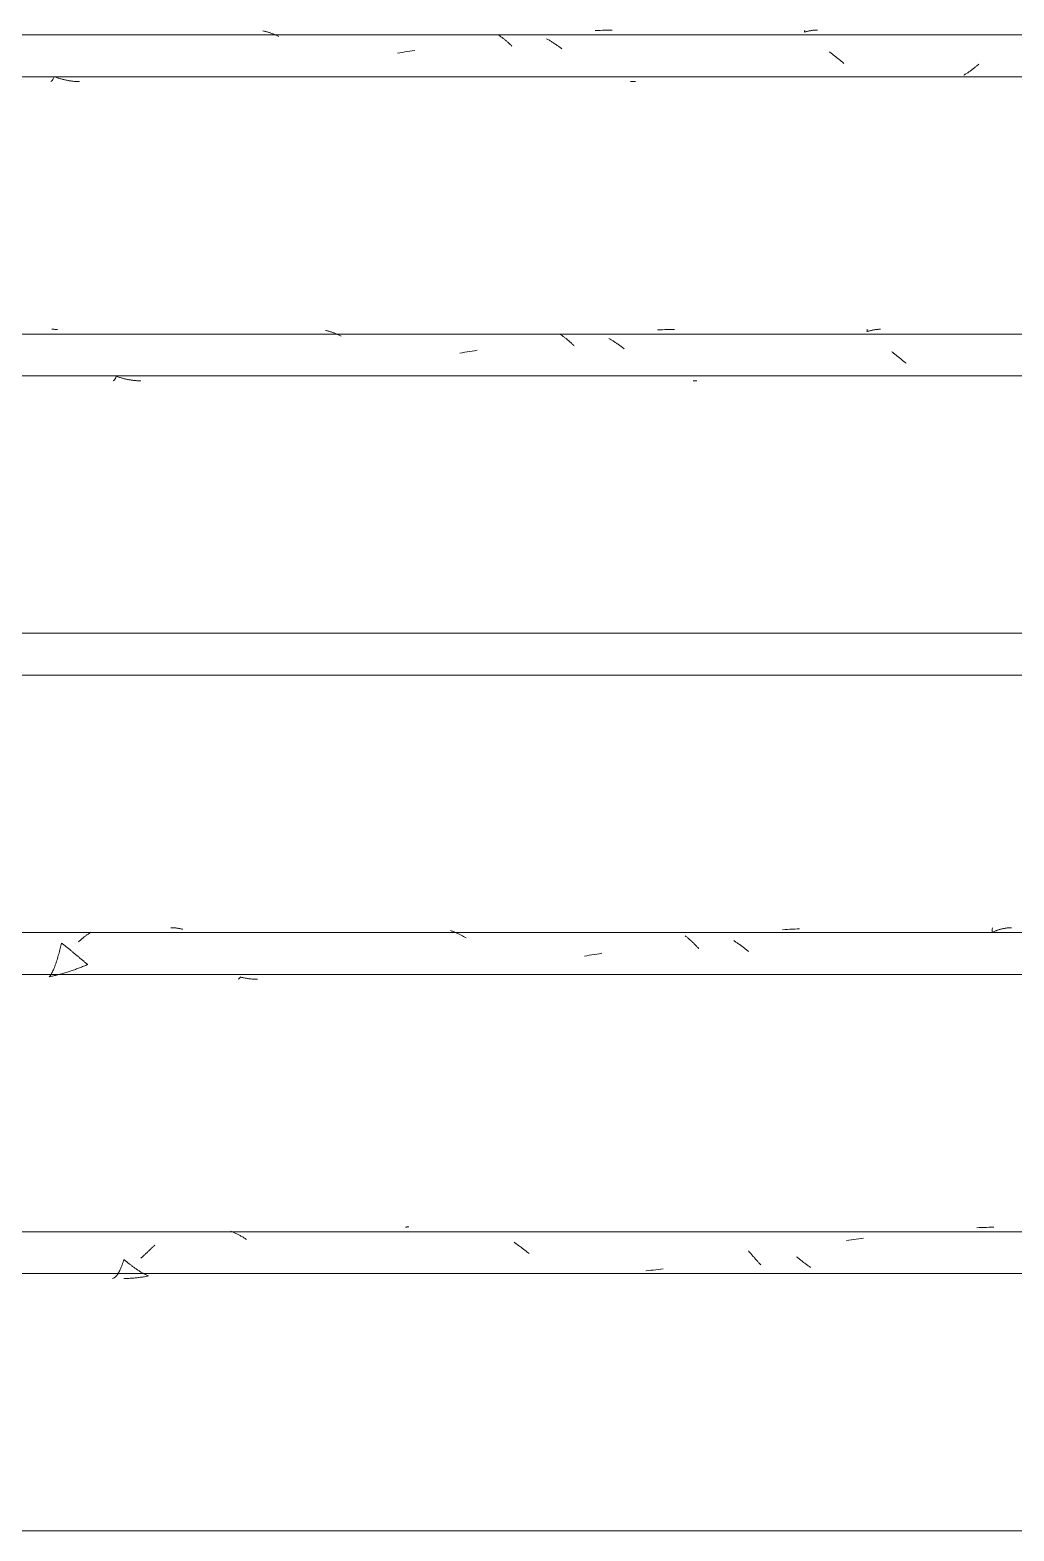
# Model space of a CAD drawing. Header units: millimetres. Extents: x -2100 to 124761, y -10432 to 93550.
# Drawn here: x 25363 to 25833, y -1000 to -283 of the extents above; entities that cross this region are included whole.
import ezdxf

# ---------------------------------------------------------------- set-up
doc = ezdxf.new("R2010")
doc.units = ezdxf.units.MM
doc.layers.add('NET CAT', color=3, linetype='Continuous', lineweight=5)
doc.layers.add('NET THAY 1', color=41, linetype='Continuous', lineweight=5)

# ---------------------------------------------------------------- blocks, each defined once
blk = doc.blocks.new('FP_4-MẶT ĐỨNG TRỤC A-Q')
at = {"layer": 'NET THAY 1'}
for p, q in [((31483.97, -857.14), (22887.32, -857.14)), ((25459.34, -856.99), (25459, -856.85)), ((25459.69, -857.14), (25459.34, -856.99)), ((25460.03, -857.29), (25459.69, -857.14)), ((25460.37, -857.44), (25460.03, -857.29)), ((25460.71, -857.6), (25460.37, -857.44)), ((25461.06, -857.76), (25460.71, -857.6)), ((25461.4, -857.92), (25461.06, -857.76)), ((25461.74, -858.09), (25461.4, -857.92)), ((25462.08, -858.27), (25461.74, -858.09)), ((25462.42, -858.44), (25462.08, -858.27)), ((25462.76, -858.62), (25462.42, -858.44)), ((25463.1, -858.81), (25462.76, -858.62)), ((25463.44, -859), (25463.1, -858.81)), ((25463.78, -859.19), (25463.44, -859)), ((25464.12, -859.38), (25463.78, -859.19)), ((25464.45, -859.58), (25464.12, -859.38)), ((25464.79, -859.78), (25464.45, -859.58)), ((25465.13, -859.98), (25464.79, -859.78)), ((25542.47, -854.93), (25542.24, -854.97)), ((25542.7, -854.9), (25542.47, -854.93)), ((25542.92, -854.88), (25542.7, -854.9)), ((25543.15, -854.85), (25542.92, -854.88)), ((25543.38, -854.84), (25543.15, -854.85)), ((25543.61, -854.82), (25543.38, -854.84)), ((25543.84, -854.82), (25543.61, -854.82)), ((25816.12, -855.15), (25814.96, -855.19)), ((25817.27, -855.1), (25816.12, -855.15)), ((25818.43, -855.06), (25817.27, -855.1)), ((25819.59, -855.03), (25818.43, -855.06)), ((25820.74, -854.99), (25819.59, -855.03)), ((25821.9, -854.96), (25820.74, -854.99)), ((25823.05, -854.93), (25821.9, -854.96)), ((25419.11, -866.91), (25418.84, -867.17)), ((25419.39, -866.64), (25419.11, -866.91)), ((25419.66, -866.38), (25419.39, -866.64)), ((25419.93, -866.12), (25419.66, -866.38)), ((25420.21, -865.86), (25419.93, -866.12)), ((25420.48, -865.6), (25420.21, -865.86)), ((25420.75, -865.34), (25420.48, -865.6)), ((25421.02, -865.08), (25420.75, -865.34)), ((25421.29, -864.82), (25421.02, -865.08)), ((25421.56, -864.57), (25421.29, -864.82)), ((25421.83, -864.31), (25421.56, -864.57)), ((25422.09, -864.06), (25421.83, -864.31)), ((25422.36, -863.8), (25422.09, -864.06)), ((25422.63, -863.55), (25422.36, -863.8)), ((25465.46, -860.19), (25465.13, -859.98)), ((25465.8, -860.4), (25465.46, -860.19)), ((25466.13, -860.61), (25465.8, -860.4)), ((25466.47, -860.83), (25466.13, -860.61)), ((25594.49, -862.4), (25594.16, -862.17)), ((25594.82, -862.63), (25594.49, -862.4)), ((25595.15, -862.87), (25594.82, -862.63)), ((25595.48, -863.11), (25595.15, -862.87)), ((25595.81, -863.35), (25595.48, -863.11)), ((25596.14, -863.59), (25595.81, -863.35)), ((25596.47, -863.83), (25596.14, -863.59)), ((25596.79, -864.07), (25596.47, -863.83)), ((25597.12, -864.32), (25596.79, -864.07)), ((25597.44, -864.56), (25597.12, -864.32)), ((25597.77, -864.81), (25597.44, -864.56)), ((25598.09, -865.06), (25597.77, -864.81)), ((25598.42, -865.31), (25598.09, -865.06)), ((25598.74, -865.56), (25598.42, -865.31)), ((25599.06, -865.81), (25598.74, -865.56)), ((25599.39, -866.06), (25599.06, -865.81)), ((25599.71, -866.31), (25599.39, -866.06)), ((25600.03, -866.56), (25599.71, -866.31)), ((25600.35, -866.82), (25600.03, -866.56)), ((25600.67, -867.07), (25600.35, -866.82)), ((25600.99, -867.32), (25600.67, -867.07)), ((25706.21, -866.57), (25705.96, -866.28)), ((25706.47, -866.86), (25706.21, -866.57)), ((25706.73, -867.15), (25706.47, -866.86)), ((25753.93, -861.22), (25752.76, -861.39)), ((25755.1, -861.05), (25753.93, -861.22)), ((25756.27, -860.88), (25755.1, -861.05)), ((25757.43, -860.72), (25756.27, -860.88)), ((25758.6, -860.56), (25757.43, -860.72)), ((25759.77, -860.39), (25758.6, -860.56)), ((25760.93, -860.23), (25759.77, -860.39)), ((25406.65, -874.04), (25406.43, -874.58)), ((25406.88, -873.47), (25406.65, -874.04)), ((25407.1, -872.89), (25406.88, -873.47)), ((25407.31, -872.29), (25407.1, -872.89)), ((25407.53, -871.67), (25407.31, -872.29)), ((25407.73, -871.04), (25407.53, -871.67)), ((25407.94, -870.4), (25407.73, -871.04)), ((25408.24, -870.64), (25407.94, -870.4)), ((25408.53, -870.89), (25408.24, -870.64)), ((25408.83, -871.13), (25408.53, -870.89)), ((25409.13, -871.37), (25408.83, -871.13)), ((25409.42, -871.61), (25409.13, -871.37)), ((25409.72, -871.85), (25409.42, -871.61)), ((25410.01, -872.09), (25409.72, -871.85)), ((25410.3, -872.32), (25410.01, -872.09)), ((25410.6, -872.55), (25410.3, -872.32)), ((25410.89, -872.78), (25410.6, -872.55)), ((25411.18, -873.01), (25410.89, -872.78)), ((25411.47, -873.23), (25411.18, -873.01)), ((25411.76, -873.45), (25411.47, -873.23)), ((25412.05, -873.67), (25411.76, -873.45)), ((25412.34, -873.89), (25412.05, -873.67)), ((25412.63, -874.1), (25412.34, -873.89)), ((25412.92, -874.31), (25412.63, -874.1)), ((25416.34, -869.51), (25416.05, -869.77)), ((25416.62, -869.25), (25416.34, -869.51)), ((25416.9, -869), (25416.62, -869.25)), ((25417.18, -868.74), (25416.9, -869)), ((25417.45, -868.48), (25417.18, -868.74)), ((25417.73, -868.22), (25417.45, -868.48)), ((25418.01, -867.95), (25417.73, -868.22)), ((25418.29, -867.69), (25418.01, -867.95)), ((25418.56, -867.43), (25418.29, -867.69)), ((25418.84, -867.17), (25418.56, -867.43)), ((25601.3, -867.57), (25600.99, -867.32)), ((25706.98, -867.44), (25706.73, -867.15)), ((25707.24, -867.73), (25706.98, -867.44)), ((25707.49, -868.02), (25707.24, -867.73)), ((25707.74, -868.31), (25707.49, -868.02)), ((25707.99, -868.6), (25707.74, -868.31)), ((25708.25, -868.89), (25707.99, -868.6)), ((25708.5, -869.18), (25708.25, -868.89)), ((25708.75, -869.46), (25708.5, -869.18)), ((25708.99, -869.75), (25708.75, -869.46)), ((25709.24, -870.03), (25708.99, -869.75)), ((25709.49, -870.32), (25709.24, -870.03)), ((25709.74, -870.6), (25709.49, -870.32)), ((25709.98, -870.87), (25709.74, -870.6)), ((25710.23, -871.15), (25709.98, -870.87)), ((25710.47, -871.42), (25710.23, -871.15)), ((25710.71, -871.7), (25710.47, -871.42)), ((25710.96, -871.96), (25710.71, -871.7)), ((25711.2, -872.23), (25710.96, -871.96)), ((25711.44, -872.49), (25711.2, -872.23)), ((25711.68, -872.75), (25711.44, -872.49)), ((25711.92, -873.01), (25711.68, -872.75)), ((25729.21, -869.32), (25728.9, -869.07)), ((25729.52, -869.57), (25729.21, -869.32)), ((25729.84, -869.82), (25729.52, -869.57)), ((25730.15, -870.06), (25729.84, -869.82)), ((25730.46, -870.31), (25730.15, -870.06)), ((25730.77, -870.55), (25730.46, -870.31)), ((25731.08, -870.79), (25730.77, -870.55)), ((25731.39, -871.03), (25731.08, -870.79)), ((25731.7, -871.27), (25731.39, -871.03)), ((25732.01, -871.51), (25731.7, -871.27)), ((25732.32, -871.74), (25732.01, -871.51)), ((25732.63, -871.98), (25732.32, -871.74)), ((25732.93, -872.21), (25732.63, -871.98)), ((25733.24, -872.44), (25732.93, -872.21)), ((25733.55, -872.66), (25733.24, -872.44)), ((25733.85, -872.89), (25733.55, -872.66)), ((25734.16, -873.11), (25733.85, -872.89)), ((25734.46, -873.33), (25734.16, -873.11)), ((25734.76, -873.55), (25734.46, -873.33)), ((25735.07, -873.76), (25734.76, -873.55)), ((25735.37, -873.97), (25735.07, -873.76)), ((25735.67, -874.18), (25735.37, -873.97)), ((22887.32, -877.14), (31483.97, -877.14)), ((25402.7, -879.4), (25402.44, -879.45)), ((25402.96, -879.31), (25402.7, -879.4)), ((25403.22, -879.18), (25402.96, -879.31)), ((25403.48, -879.02), (25403.22, -879.18)), ((25403.74, -878.82), (25403.48, -879.02)), ((25403.99, -878.59), (25403.74, -878.82)), ((25404.25, -878.33), (25403.99, -878.59)), ((25404.5, -878.03), (25404.25, -878.33)), ((25404.75, -877.7), (25404.5, -878.03)), ((25405, -877.34), (25404.75, -877.7)), ((25405.24, -876.94), (25405, -877.34)), ((25405.49, -876.52), (25405.24, -876.94)), ((25405.73, -876.08), (25405.49, -876.52)), ((25405.96, -875.6), (25405.73, -876.08)), ((25406.2, -875.1), (25405.96, -875.6)), ((25406.43, -874.58), (25406.2, -875.1)), ((25408.38, -879.46), (25407.89, -879.47)), ((25408.87, -879.45), (25408.38, -879.46)), ((25409.37, -879.44), (25408.87, -879.45)), ((25409.86, -879.42), (25409.37, -879.44)), ((25410.36, -879.4), (25409.86, -879.42)), ((25410.85, -879.37), (25410.36, -879.4)), ((25411.34, -879.34), (25410.85, -879.37)), ((25411.83, -879.31), (25411.34, -879.34)), ((25412.33, -879.27), (25411.83, -879.31)), ((25412.82, -879.23), (25412.33, -879.27)), ((25413.31, -879.18), (25412.82, -879.23)), ((25413.21, -874.52), (25412.92, -874.31)), ((25413.49, -874.72), (25413.21, -874.52)), ((25413.81, -879.13), (25413.31, -879.18)), ((25413.78, -874.92), (25413.49, -874.72)), ((25414.07, -875.12), (25413.78, -874.92)), ((25414.3, -879.08), (25413.81, -879.13)), ((25414.35, -875.31), (25414.07, -875.12)), ((25414.79, -879.02), (25414.3, -879.08)), ((25414.64, -875.5), (25414.35, -875.31)), ((25414.92, -875.69), (25414.64, -875.5)), ((25415.28, -878.96), (25414.79, -879.02)), ((25415.21, -875.87), (25414.92, -875.69)), ((25415.49, -876.05), (25415.21, -875.87)), ((25415.78, -878.89), (25415.28, -878.96)), ((25415.78, -876.23), (25415.49, -876.05)), ((25416.06, -876.4), (25415.78, -876.23)), ((25416.27, -878.83), (25415.78, -878.89)), ((25416.34, -876.57), (25416.06, -876.4)), ((25416.76, -878.75), (25416.27, -878.83)), ((25416.63, -876.73), (25416.34, -876.57)), ((25416.91, -876.89), (25416.63, -876.73)), ((25417.25, -878.68), (25416.76, -878.75)), ((25417.19, -877.04), (25416.91, -876.89)), ((25417.47, -877.19), (25417.19, -877.04)), ((25417.74, -878.6), (25417.25, -878.68)), ((25417.75, -877.34), (25417.47, -877.19)), ((25418.24, -878.51), (25417.74, -878.6)), ((25418.03, -877.48), (25417.75, -877.34)), ((25418.31, -877.62), (25418.03, -877.48)), ((25418.73, -878.42), (25418.24, -878.51)), ((25418.59, -877.75), (25418.31, -877.62)), ((25418.87, -877.88), (25418.59, -877.75)), ((25419.22, -878.33), (25418.73, -878.42)), ((25419.15, -878), (25418.87, -877.88)), ((25419.43, -878.12), (25419.15, -878)), ((25419.71, -878.24), (25419.22, -878.33)), ((25419.71, -878.24), (25419.43, -878.12)), ((25658.19, -875.69), (25656.99, -875.82)), ((25659.38, -875.55), (25658.19, -875.69)), ((25660.58, -875.4), (25659.38, -875.55)), ((25661.77, -875.26), (25660.58, -875.4)), ((25662.96, -875.11), (25661.77, -875.26)), ((25664.16, -874.97), (25662.96, -875.11)), ((25665.35, -874.82), (25664.16, -874.97))]:
    blk.add_line(p, q, dxfattribs=at)
blk = doc.blocks.new('FP_5-MẶT ĐỨNG TRỤC A-Q')
at = {"layer": 'NET THAY 1'}
for p, q in [((31454.24, -714.29), (22887.32, -714.29)), ((25388.78, -716.56), (25388.53, -716.77)), ((25389.04, -716.36), (25388.78, -716.56)), ((25389.29, -716.16), (25389.04, -716.36)), ((25389.55, -715.97), (25389.29, -716.16)), ((25389.8, -715.77), (25389.55, -715.97)), ((25390.05, -715.59), (25389.8, -715.77)), ((25390.31, -715.4), (25390.05, -715.59)), ((25390.56, -715.22), (25390.31, -715.4)), ((25390.81, -715.05), (25390.56, -715.22)), ((25391.06, -714.88), (25390.81, -715.05)), ((25391.31, -714.71), (25391.06, -714.88)), ((25391.57, -714.55), (25391.31, -714.71)), ((25391.82, -714.39), (25391.57, -714.55)), ((25392.07, -714.23), (25391.82, -714.39)), ((25392.32, -714.08), (25392.07, -714.23)), ((25430.63, -711.97), (25430.29, -711.96)), ((25430.96, -711.98), (25430.63, -711.97)), ((25431.3, -712), (25430.96, -711.98)), ((25431.64, -712.02), (25431.3, -712)), ((25431.97, -712.04), (25431.64, -712.02)), ((25432.31, -712.07), (25431.97, -712.04)), ((25432.64, -712.11), (25432.31, -712.07)), ((25432.98, -712.15), (25432.64, -712.11)), ((25433.31, -712.2), (25432.98, -712.15)), ((25433.65, -712.25), (25433.31, -712.2)), ((25433.98, -712.3), (25433.65, -712.25)), ((25434.32, -712.36), (25433.98, -712.3)), ((25434.65, -712.42), (25434.32, -712.36)), ((25434.98, -712.49), (25434.65, -712.42)), ((25435.32, -712.56), (25434.98, -712.49)), ((25435.65, -712.64), (25435.32, -712.56)), ((25435.99, -712.72), (25435.65, -712.64)), ((25564.11, -713.45), (25563.76, -713.33)), ((25564.45, -713.57), (25564.11, -713.45)), ((25564.8, -713.7), (25564.45, -713.57)), ((25565.14, -713.83), (25564.8, -713.7)), ((25565.49, -713.97), (25565.14, -713.83)), ((25565.83, -714.11), (25565.49, -713.97)), ((25566.17, -714.25), (25565.83, -714.11)), ((25566.52, -714.4), (25566.17, -714.25)), ((25566.86, -714.55), (25566.52, -714.4)), ((25567.2, -714.71), (25566.86, -714.55)), ((25567.54, -714.87), (25567.2, -714.71)), ((25567.89, -715.03), (25567.54, -714.87)), ((25568.23, -715.2), (25567.89, -715.03)), ((25568.57, -715.38), (25568.23, -715.2)), ((25568.91, -715.55), (25568.57, -715.38)), ((25569.25, -715.73), (25568.91, -715.55)), ((25569.59, -715.92), (25569.25, -715.73)), ((25569.93, -716.1), (25569.59, -715.92)), ((25570.27, -716.29), (25569.93, -716.1)), ((25570.6, -716.49), (25570.27, -716.29)), ((25570.94, -716.68), (25570.6, -716.49)), ((25676.11, -716.11), (25675.84, -715.89)), ((25676.39, -716.33), (25676.11, -716.11)), ((25676.67, -716.55), (25676.39, -716.33)), ((25676.95, -716.78), (25676.67, -716.55)), ((25723.47, -712.89), (25722.31, -712.96)), ((25724.63, -712.81), (25723.47, -712.89)), ((25725.79, -712.75), (25724.63, -712.81)), ((25726.94, -712.68), (25725.79, -712.75)), ((25728.1, -712.62), (25726.94, -712.68)), ((25729.26, -712.56), (25728.1, -712.62)), ((25730.41, -712.5), (25729.26, -712.56)), ((25822.28, -713.53), (25822.24, -714.2)), ((25822.56, -714.05), (25822.24, -714.18)), ((25822.32, -712.97), (25822.28, -713.53)), ((25822.35, -712.53), (25822.32, -712.97)), ((25822.38, -712.21), (25822.35, -712.53)), ((25822.4, -712.02), (25822.38, -712.21)), ((25822.87, -713.91), (25822.56, -714.05)), ((25823.19, -713.78), (25822.87, -713.91)), ((25823.5, -713.66), (25823.19, -713.78)), ((25823.81, -713.54), (25823.5, -713.66)), ((25824.13, -713.42), (25823.81, -713.54)), ((25824.44, -713.31), (25824.13, -713.42)), ((25824.75, -713.2), (25824.44, -713.31)), ((25825.07, -713.1), (25824.75, -713.2)), ((25825.38, -713), (25825.07, -713.1)), ((25825.69, -712.9), (25825.38, -713)), ((25826, -712.81), (25825.69, -712.9)), ((25826.31, -712.72), (25826, -712.81)), ((25826.62, -712.64), (25826.31, -712.72)), ((25826.94, -712.56), (25826.62, -712.64)), ((25827.25, -712.49), (25826.94, -712.56)), ((25827.56, -712.42), (25827.25, -712.49)), ((25827.87, -712.36), (25827.56, -712.42)), ((25828.18, -712.3), (25827.87, -712.36)), ((25828.49, -712.25), (25828.18, -712.3)), ((25828.8, -712.2), (25828.49, -712.25)), ((25829.11, -712.15), (25828.8, -712.2)), ((25829.42, -712.11), (25829.11, -712.15)), ((25829.73, -712.07), (25829.42, -712.11)), ((25830.04, -712.04), (25829.73, -712.07)), ((25830.35, -712.02), (25830.04, -712.04)), ((25830.66, -712), (25830.35, -712.02)), ((25830.97, -711.98), (25830.66, -712)), ((25831.28, -711.97), (25830.97, -711.98)), ((25831.59, -711.96), (25831.28, -711.97)), ((25377.16, -723.27), (25376.98, -723.94)), ((25377.33, -722.6), (25377.16, -723.27)), ((25377.5, -721.93), (25377.33, -722.6)), ((25377.67, -721.27), (25377.5, -721.93)), ((25377.83, -720.62), (25377.67, -721.27)), ((25377.98, -719.98), (25377.83, -720.62)), ((25378.14, -719.35), (25377.98, -719.98)), ((25378.45, -719.59), (25378.14, -719.35)), ((25378.77, -719.82), (25378.45, -719.59)), ((25379.09, -720.06), (25378.77, -719.82)), ((25379.4, -720.31), (25379.09, -720.06)), ((25379.72, -720.55), (25379.4, -720.31)), ((25380.03, -720.79), (25379.72, -720.55)), ((25380.35, -721.04), (25380.03, -720.79)), ((25380.66, -721.29), (25380.35, -721.04)), ((25380.98, -721.54), (25380.66, -721.29)), ((25381.29, -721.79), (25380.98, -721.54)), ((25381.6, -722.04), (25381.29, -721.79)), ((25381.91, -722.29), (25381.6, -722.04)), ((25382.22, -722.55), (25381.91, -722.29)), ((25382.53, -722.8), (25382.22, -722.55)), ((25382.84, -723.05), (25382.53, -722.8)), ((25383.15, -723.31), (25382.84, -723.05)), ((25383.46, -723.57), (25383.15, -723.31)), ((25383.77, -723.82), (25383.46, -723.57)), ((25386.46, -718.53), (25386.2, -718.76)), ((25386.72, -718.3), (25386.46, -718.53)), ((25386.98, -718.07), (25386.72, -718.3)), ((25387.24, -717.85), (25386.98, -718.07)), ((25387.5, -717.63), (25387.24, -717.85)), ((25387.76, -717.41), (25387.5, -717.63)), ((25388.01, -717.19), (25387.76, -717.41)), ((25388.27, -716.98), (25388.01, -717.19)), ((25388.53, -716.77), (25388.27, -716.98)), ((25571.28, -716.88), (25570.94, -716.68)), ((25677.22, -717.01), (25676.95, -716.78)), ((25677.5, -717.25), (25677.22, -717.01)), ((25677.77, -717.49), (25677.5, -717.25)), ((25678.05, -717.74), (25677.77, -717.49)), ((25678.32, -717.98), (25678.05, -717.74)), ((25678.6, -718.24), (25678.32, -717.98)), ((25678.87, -718.49), (25678.6, -718.24)), ((25679.14, -718.75), (25678.87, -718.49)), ((25679.41, -719.01), (25679.14, -718.75)), ((25679.68, -719.27), (25679.41, -719.01)), ((25679.95, -719.54), (25679.68, -719.27)), ((25680.22, -719.81), (25679.95, -719.54)), ((25680.49, -720.08), (25680.22, -719.81)), ((25680.75, -720.36), (25680.49, -720.08)), ((25681.02, -720.64), (25680.75, -720.36)), ((25681.29, -720.91), (25681.02, -720.64)), ((25681.55, -721.19), (25681.29, -720.91)), ((25681.81, -721.48), (25681.55, -721.19)), ((25682.08, -721.76), (25681.81, -721.48)), ((25682.34, -722.05), (25682.08, -721.76)), ((25699.32, -718.36), (25698.99, -718.14)), ((25699.65, -718.58), (25699.32, -718.36)), ((25699.99, -718.81), (25699.65, -718.58)), ((25700.32, -719.04), (25699.99, -718.81)), ((25700.65, -719.27), (25700.32, -719.04)), ((25700.98, -719.5), (25700.65, -719.27)), ((25701.31, -719.73), (25700.98, -719.5)), ((25701.64, -719.97), (25701.31, -719.73)), ((25701.97, -720.2), (25701.64, -719.97)), ((25702.3, -720.44), (25701.97, -720.2)), ((25702.63, -720.68), (25702.3, -720.44)), ((25702.96, -720.93), (25702.63, -720.68)), ((25703.28, -721.17), (25702.96, -720.93)), ((25703.61, -721.41), (25703.28, -721.17)), ((25703.94, -721.66), (25703.61, -721.41)), ((25704.26, -721.91), (25703.94, -721.66)), ((25704.58, -722.16), (25704.26, -721.91)), ((25704.91, -722.4), (25704.58, -722.16)), ((25705.23, -722.65), (25704.91, -722.4)), ((25705.55, -722.9), (25705.23, -722.65)), ((25705.88, -723.16), (25705.55, -722.9)), ((25706.2, -723.41), (25705.88, -723.16)), ((25374.96, -730.41), (25374.74, -730.99)), ((25375.18, -729.82), (25374.96, -730.41)), ((25375.4, -729.21), (25375.18, -729.82)), ((25375.61, -728.58), (25375.4, -729.21)), ((25375.82, -727.94), (25375.61, -728.58)), ((25376.02, -727.29), (25375.82, -727.94)), ((25376.22, -726.63), (25376.02, -727.29)), ((25376.42, -725.96), (25376.22, -726.63)), ((25376.61, -725.29), (25376.42, -725.96)), ((25376.8, -724.62), (25376.61, -725.29)), ((25376.98, -723.94), (25376.8, -724.62)), ((25384.07, -724.08), (25383.77, -723.82)), ((25384.38, -724.33), (25384.07, -724.08)), ((25384.68, -724.59), (25384.38, -724.33)), ((25384.99, -724.85), (25384.68, -724.59)), ((25385.29, -725.1), (25384.99, -724.85)), ((25385.6, -725.36), (25385.29, -725.1)), ((25385.9, -725.61), (25385.6, -725.36)), ((25386.2, -725.87), (25385.9, -725.61)), ((25386.5, -726.12), (25386.2, -725.87)), ((25386.8, -726.37), (25386.5, -726.12)), ((25387.23, -730.93), (25386.74, -731.12)), ((25387.11, -726.63), (25386.8, -726.37)), ((25387.41, -726.88), (25387.11, -726.63)), ((25387.72, -730.74), (25387.23, -730.93)), ((25387.7, -727.13), (25387.41, -726.88)), ((25388, -727.38), (25387.7, -727.13)), ((25388.21, -730.55), (25387.72, -730.74)), ((25388.3, -727.62), (25388, -727.38)), ((25388.71, -730.35), (25388.21, -730.55)), ((25388.6, -727.87), (25388.3, -727.62)), ((25388.9, -728.11), (25388.6, -727.87)), ((25389.2, -730.15), (25388.71, -730.35)), ((25389.19, -728.36), (25388.9, -728.11)), ((25389.49, -728.6), (25389.19, -728.36)), ((25389.69, -729.95), (25389.2, -730.15)), ((25389.78, -728.84), (25389.49, -728.6)), ((25390.17, -729.75), (25389.69, -729.95)), ((25390.08, -729.07), (25389.78, -728.84)), ((25390.37, -729.31), (25390.08, -729.07)), ((25390.66, -729.54), (25390.17, -729.75)), ((25390.66, -729.54), (25390.37, -729.31)), ((25628.86, -725.35), (25627.68, -725.55)), ((25630.04, -725.16), (25628.86, -725.35)), ((25631.22, -724.97), (25630.04, -725.16)), ((25632.4, -724.78), (25631.22, -724.97)), ((25633.58, -724.58), (25632.4, -724.78)), ((25634.76, -724.39), (25633.58, -724.58)), ((25635.94, -724.2), (25634.76, -724.39)), ((22887.32, -734.29), (31454.24, -734.29)), ((25372.57, -735.09), (25372.31, -735.4)), ((25372.82, -735.3), (25372.31, -735.4)), ((25372.82, -734.75), (25372.57, -735.09)), ((25373.07, -734.38), (25372.82, -734.75)), ((25373.32, -735.19), (25372.82, -735.3)), ((25373.32, -733.97), (25373.07, -734.38)), ((25373.56, -733.54), (25373.32, -733.97)), ((25373.82, -735.09), (25373.32, -735.19)), ((25373.8, -733.08), (25373.56, -733.54)), ((25374.04, -732.59), (25373.8, -733.08)), ((25374.32, -734.98), (25373.82, -735.09)), ((25374.28, -732.08), (25374.04, -732.59)), ((25374.51, -731.55), (25374.28, -732.08)), ((25374.82, -734.86), (25374.32, -734.98)), ((25374.74, -730.99), (25374.51, -731.55)), ((25375.32, -734.74), (25374.82, -734.86)), ((25375.82, -734.62), (25375.32, -734.74)), ((25376.32, -734.49), (25375.82, -734.62)), ((25376.82, -734.36), (25376.32, -734.49)), ((25377.32, -734.23), (25376.82, -734.36)), ((25377.82, -734.1), (25377.32, -734.23)), ((25378.32, -733.96), (25377.82, -734.1)), ((25378.81, -733.81), (25378.32, -733.96)), ((25379.31, -733.67), (25378.81, -733.81)), ((25379.81, -733.52), (25379.31, -733.67)), ((25380.31, -733.37), (25379.81, -733.52)), ((25380.8, -733.21), (25380.31, -733.37)), ((25381.3, -733.05), (25380.8, -733.21)), ((25381.8, -732.89), (25381.3, -733.05)), ((25382.29, -732.73), (25381.8, -732.89)), ((25382.79, -732.56), (25382.29, -732.73)), ((25383.28, -732.39), (25382.79, -732.56)), ((25383.78, -732.22), (25383.28, -732.39)), ((25384.27, -732.04), (25383.78, -732.22)), ((25384.77, -731.86), (25384.27, -732.04)), ((25385.26, -731.68), (25384.77, -731.86)), ((25385.75, -731.5), (25385.26, -731.68)), ((25386.25, -731.31), (25385.75, -731.5)), ((25386.74, -731.12), (25386.25, -731.31)), ((25462.75, -736.44), (25462.48, -736.57)), ((25463.01, -736.22), (25462.75, -736.44)), ((25463.27, -735.91), (25463.01, -736.22)), ((25463.53, -735.52), (25463.27, -735.91)), ((25463.91, -735.61), (25463.54, -735.51)), ((25464.28, -735.69), (25463.91, -735.61)), ((25464.65, -735.78), (25464.28, -735.69)), ((25465.01, -735.86), (25464.65, -735.78)), ((25465.38, -735.94), (25465.01, -735.86)), ((25465.75, -736.01), (25465.38, -735.94)), ((25466.12, -736.08), (25465.75, -736.01)), ((25466.49, -736.14), (25466.12, -736.08)), ((25466.86, -736.2), (25466.49, -736.14)), ((25467.22, -736.26), (25466.86, -736.2)), ((25467.59, -736.31), (25467.22, -736.26)), ((25467.96, -736.36), (25467.59, -736.31)), ((25468.33, -736.4), (25467.96, -736.36)), ((25468.69, -736.44), (25468.33, -736.4)), ((25469.06, -736.48), (25468.69, -736.44)), ((25469.43, -736.51), (25469.06, -736.48)), ((25469.8, -736.54), (25469.43, -736.51)), ((25470.16, -736.56), (25469.8, -736.54)), ((25470.53, -736.58), (25470.16, -736.56)), ((25470.9, -736.6), (25470.53, -736.58)), ((25471.27, -736.61), (25470.9, -736.6)), ((25471.63, -736.61), (25471.27, -736.61))]:
    blk.add_line(p, q, dxfattribs=at)
blk = doc.blocks.new('FP_6-MẶT ĐỨNG TRỤC A-Q')
at = {"layer": 'NET THAY 1'}
for p, q in [((31424.51, -571.43), (22887.32, -571.43)), ((22887.32, -591.43), (31424.51, -591.43))]:
    blk.add_line(p, q, dxfattribs=at)
blk = doc.blocks.new('FP_7-MẶT ĐỨNG TRỤC A-Q')
at = {"layer": 'NET THAY 1'}
for p, q in [((31394.78, -428.57), (22887.32, -428.57)), ((25373.93, -426.25), (25373.6, -426.25)), ((25374.26, -426.26), (25373.93, -426.25)), ((25374.6, -426.28), (25374.26, -426.26)), ((25374.93, -426.3), (25374.6, -426.28)), ((25375.27, -426.33), (25374.93, -426.3)), ((25375.6, -426.36), (25375.27, -426.33)), ((25375.94, -426.39), (25375.6, -426.36)), ((25376.27, -426.44), (25375.94, -426.39)), ((25504.4, -426.87), (25504.06, -426.79)), ((25504.75, -426.95), (25504.4, -426.87)), ((25505.1, -427.04), (25504.75, -426.95)), ((25505.45, -427.13), (25505.1, -427.04)), ((25505.79, -427.22), (25505.45, -427.13)), ((25506.14, -427.32), (25505.79, -427.22)), ((25506.49, -427.43), (25506.14, -427.32)), ((25506.83, -427.54), (25506.49, -427.43)), ((25507.18, -427.65), (25506.83, -427.54)), ((25507.52, -427.77), (25507.18, -427.65)), ((25507.87, -427.9), (25507.52, -427.77)), ((25508.21, -428.03), (25507.87, -427.9)), ((25508.56, -428.16), (25508.21, -428.03)), ((25508.9, -428.3), (25508.56, -428.16)), ((25509.25, -428.44), (25508.9, -428.3)), ((25509.59, -428.58), (25509.25, -428.44)), ((25509.93, -428.73), (25509.59, -428.58)), ((25510.27, -428.89), (25509.93, -428.73)), ((25510.62, -429.05), (25510.27, -428.89)), ((25510.96, -429.21), (25510.62, -429.05)), ((25511.3, -429.38), (25510.96, -429.21)), ((25511.64, -429.55), (25511.3, -429.38)), ((25616.46, -428.89), (25616.18, -428.72)), ((25616.74, -429.08), (25616.46, -428.89)), ((25617.03, -429.26), (25616.74, -429.08)), ((25617.31, -429.46), (25617.03, -429.26)), ((25617.59, -429.66), (25617.31, -429.46)), ((25617.87, -429.86), (25617.59, -429.66)), ((25618.15, -430.07), (25617.87, -429.86)), ((25663.76, -426.52), (25662.6, -426.57)), ((25664.92, -426.48), (25663.76, -426.52)), ((25666.07, -426.45), (25664.92, -426.48)), ((25667.23, -426.41), (25666.07, -426.45)), ((25668.38, -426.38), (25667.23, -426.41)), ((25669.54, -426.36), (25668.38, -426.38)), ((25670.7, -426.33), (25669.54, -426.36)), ((25762.58, -426.98), (25762.55, -427.39)), ((25762.87, -427.28), (25762.55, -427.38)), ((25762.6, -426.66), (25762.58, -426.98)), ((25762.62, -426.43), (25762.6, -426.66)), ((25762.64, -426.29), (25762.62, -426.43)), ((25763.18, -427.19), (25762.87, -427.28)), ((25763.49, -427.1), (25763.18, -427.19)), ((25763.8, -427.01), (25763.49, -427.1)), ((25764.11, -426.93), (25763.8, -427.01)), ((25764.42, -426.85), (25764.11, -426.93)), ((25764.73, -426.78), (25764.42, -426.85)), ((25765.05, -426.71), (25764.73, -426.78)), ((25765.36, -426.64), (25765.05, -426.71)), ((25765.67, -426.59), (25765.36, -426.64)), ((25765.98, -426.53), (25765.67, -426.59)), ((25766.29, -426.48), (25765.98, -426.53)), ((25766.6, -426.44), (25766.29, -426.48)), ((25766.91, -426.4), (25766.6, -426.44)), ((25767.22, -426.36), (25766.91, -426.4)), ((25767.53, -426.33), (25767.22, -426.36)), ((25767.84, -426.3), (25767.53, -426.33)), ((25768.15, -426.28), (25767.84, -426.3)), ((25768.46, -426.26), (25768.15, -426.28)), ((25768.77, -426.25), (25768.46, -426.26)), ((25769.08, -426.25), (25768.77, -426.25)), ((25571.75, -437.07), (25570.57, -437.26)), ((25572.92, -436.88), (25571.75, -437.07)), ((25574.1, -436.69), (25572.92, -436.88)), ((25575.27, -436.5), (25574.1, -436.69)), ((25576.45, -436.31), (25575.27, -436.5)), ((25618.43, -430.28), (25618.15, -430.07)), ((25618.71, -430.5), (25618.43, -430.28)), ((25618.98, -430.72), (25618.71, -430.5)), ((25619.26, -430.95), (25618.98, -430.72)), ((25619.54, -431.18), (25619.26, -430.95)), ((25619.82, -431.41), (25619.54, -431.18)), ((25620.09, -431.65), (25619.82, -431.41)), ((25620.37, -431.89), (25620.09, -431.65)), ((25620.64, -432.14), (25620.37, -431.89)), ((25620.91, -432.39), (25620.64, -432.14)), ((25621.19, -432.64), (25620.91, -432.39)), ((25621.46, -432.9), (25621.19, -432.64)), ((25621.73, -433.16), (25621.46, -432.9)), ((25622, -433.42), (25621.73, -433.16)), ((25622.27, -433.69), (25622, -433.42)), ((25622.54, -433.96), (25622.27, -433.69)), ((25622.81, -434.23), (25622.54, -433.96)), ((25639.71, -430.83), (25639.37, -430.64)), ((25640.05, -431.03), (25639.71, -430.83)), ((25640.39, -431.23), (25640.05, -431.03)), ((25640.72, -431.44), (25640.39, -431.23)), ((25641.06, -431.64), (25640.72, -431.44)), ((25641.4, -431.85), (25641.06, -431.64)), ((25641.73, -432.07), (25641.4, -431.85)), ((25642.07, -432.28), (25641.73, -432.07)), ((25642.4, -432.5), (25642.07, -432.28)), ((25642.73, -432.72), (25642.4, -432.5)), ((25643.07, -432.94), (25642.73, -432.72)), ((25643.4, -433.17), (25643.07, -432.94)), ((25643.73, -433.4), (25643.4, -433.17)), ((25644.06, -433.63), (25643.73, -433.4)), ((25644.39, -433.86), (25644.06, -433.63)), ((25644.72, -434.1), (25644.39, -433.86)), ((25645.05, -434.33), (25644.72, -434.1)), ((25645.38, -434.57), (25645.05, -434.33)), ((25645.71, -434.81), (25645.38, -434.57)), ((25646.04, -435.05), (25645.71, -434.81)), ((25646.37, -435.29), (25646.04, -435.05)), ((25646.69, -435.54), (25646.37, -435.29)), ((25774.66, -437.27), (25774.34, -437.02)), ((25569.39, -437.45), (25568.22, -437.65)), ((25570.57, -437.26), (25569.39, -437.45)), ((25774.98, -437.52), (25774.66, -437.27)), ((25775.3, -437.77), (25774.98, -437.52)), ((25775.62, -438.02), (25775.3, -437.77)), ((25775.94, -438.27), (25775.62, -438.02)), ((25776.26, -438.53), (25775.94, -438.27)), ((25776.58, -438.78), (25776.26, -438.53)), ((25776.9, -439.03), (25776.58, -438.78)), ((25777.22, -439.28), (25776.9, -439.03)), ((25777.53, -439.54), (25777.22, -439.28)), ((25777.85, -439.79), (25777.53, -439.54)), ((25778.17, -440.04), (25777.85, -439.79)), ((25778.48, -440.29), (25778.17, -440.04)), ((25778.8, -440.54), (25778.48, -440.29)), ((25779.11, -440.79), (25778.8, -440.54)), ((25779.42, -441.03), (25779.11, -440.79)), ((25779.74, -441.28), (25779.42, -441.03)), ((25780.05, -441.53), (25779.74, -441.28)), ((25780.36, -441.77), (25780.05, -441.53)), ((25780.67, -442.01), (25780.36, -441.77)), ((25780.98, -442.26), (25780.67, -442.01)), ((25781.29, -442.5), (25780.98, -442.26)), ((22887.32, -448.57), (31394.78, -448.57)), ((25403.08, -450.65), (25402.77, -450.84)), ((25403.39, -450.35), (25403.08, -450.65)), ((25403.7, -449.92), (25403.39, -450.35)), ((25404, -449.38), (25403.7, -449.92)), ((25404.29, -448.73), (25404, -449.38)), ((25404.68, -448.85), (25404.3, -448.72)), ((25405.06, -448.98), (25404.68, -448.85)), ((25405.43, -449.1), (25405.06, -448.98)), ((25405.81, -449.22), (25405.43, -449.1)), ((25406.19, -449.34), (25405.81, -449.22)), ((25406.57, -449.45), (25406.19, -449.34)), ((25406.94, -449.56), (25406.57, -449.45)), ((25407.32, -449.66), (25406.94, -449.56)), ((25407.7, -449.76), (25407.32, -449.66)), ((25408.07, -449.85), (25407.7, -449.76)), ((25408.45, -449.95), (25408.07, -449.85)), ((25408.83, -450.03), (25408.45, -449.95)), ((25409.2, -450.12), (25408.83, -450.03)), ((25409.58, -450.2), (25409.2, -450.12)), ((25409.95, -450.27), (25409.58, -450.2)), ((25410.33, -450.34), (25409.95, -450.27)), ((25410.7, -450.41), (25410.33, -450.34)), ((25411.08, -450.47), (25410.7, -450.41)), ((25411.45, -450.53), (25411.08, -450.47)), ((25411.83, -450.59), (25411.45, -450.53)), ((25412.2, -450.64), (25411.83, -450.59)), ((25412.58, -450.68), (25412.2, -450.64)), ((25412.95, -450.72), (25412.58, -450.68)), ((25413.32, -450.76), (25412.95, -450.72)), ((25413.7, -450.79), (25413.32, -450.76)), ((25414.07, -450.82), (25413.7, -450.79)), ((25414.45, -450.85), (25414.07, -450.82)), ((25414.82, -450.86), (25414.45, -450.85)), ((25415.19, -450.88), (25414.82, -450.86)), ((25415.57, -450.89), (25415.19, -450.88)), ((25415.94, -450.9), (25415.57, -450.89)), ((25679.75, -450.86), (25679.55, -450.89)), ((25679.95, -450.8), (25679.75, -450.86)), ((25680.19, -450.83), (25679.95, -450.8)), ((25680.43, -450.85), (25680.19, -450.83)), ((25680.67, -450.87), (25680.43, -450.85)), ((25680.91, -450.88), (25680.67, -450.87)), ((25681.15, -450.89), (25680.91, -450.88)), ((25681.39, -450.9), (25681.15, -450.89))]:
    blk.add_line(p, q, dxfattribs=at)
blk = doc.blocks.new('FP_8-MẶT ĐỨNG TRỤC A-Q')
at = {"layer": 'NET THAY 1'}
for p, q in [((31365.06, -285.71), (22887.32, -285.71)), ((25474.63, -283.91), (25474.29, -283.84)), ((25474.98, -283.98), (25474.63, -283.91)), ((25475.33, -284.06), (25474.98, -283.98)), ((25475.68, -284.15), (25475.33, -284.06)), ((25476.02, -284.24), (25475.68, -284.15)), ((25476.37, -284.33), (25476.02, -284.24)), ((25476.72, -284.43), (25476.37, -284.33)), ((25477.06, -284.54), (25476.72, -284.43)), ((25477.41, -284.65), (25477.06, -284.54)), ((25477.76, -284.76), (25477.41, -284.65)), ((25478.1, -284.88), (25477.76, -284.76)), ((25478.45, -285), (25478.1, -284.88)), ((25478.79, -285.13), (25478.45, -285)), ((25479.14, -285.26), (25478.79, -285.13)), ((25479.48, -285.39), (25479.14, -285.26)), ((25479.82, -285.53), (25479.48, -285.39)), ((25480.17, -285.68), (25479.82, -285.53)), ((25480.51, -285.83), (25480.17, -285.68)), ((25480.85, -285.98), (25480.51, -285.83)), ((25481.2, -286.14), (25480.85, -285.98)), ((25481.54, -286.3), (25481.2, -286.14)), ((25481.88, -286.46), (25481.54, -286.3)), ((25586.7, -285.83), (25586.41, -285.66)), ((25586.98, -286.01), (25586.7, -285.83)), ((25587.26, -286.19), (25586.98, -286.01)), ((25587.55, -286.38), (25587.26, -286.19)), ((25587.83, -286.57), (25587.55, -286.38)), ((25588.11, -286.77), (25587.83, -286.57)), ((25633.99, -283.6), (25632.83, -283.64)), ((25635.15, -283.56), (25633.99, -283.6)), ((25636.3, -283.53), (25635.15, -283.56)), ((25637.46, -283.51), (25636.3, -283.53)), ((25638.61, -283.48), (25637.46, -283.51)), ((25639.77, -283.46), (25638.61, -283.48)), ((25640.93, -283.44), (25639.77, -283.46)), ((25732.81, -283.96), (25732.78, -284.4)), ((25733.09, -284.3), (25732.79, -284.39)), ((25732.84, -283.64), (25732.81, -283.96)), ((25732.86, -283.45), (25732.84, -283.64)), ((25733.4, -284.21), (25733.09, -284.3)), ((25733.7, -284.12), (25733.4, -284.21)), ((25734.01, -284.05), (25733.7, -284.12)), ((25734.31, -283.97), (25734.01, -284.05)), ((25734.62, -283.9), (25734.31, -283.97)), ((25734.93, -283.83), (25734.62, -283.9)), ((25735.23, -283.77), (25734.93, -283.83)), ((25735.54, -283.72), (25735.23, -283.77)), ((25735.84, -283.66), (25735.54, -283.72)), ((25736.14, -283.62), (25735.84, -283.66)), ((25736.45, -283.57), (25736.14, -283.62)), ((25736.75, -283.53), (25736.45, -283.57)), ((25737.06, -283.5), (25736.75, -283.53)), ((25737.36, -283.47), (25737.06, -283.5)), ((25737.67, -283.44), (25737.36, -283.47)), ((25737.97, -283.42), (25737.67, -283.44)), ((25738.27, -283.41), (25737.97, -283.42)), ((25738.58, -283.4), (25738.27, -283.41)), ((25738.88, -283.39), (25738.58, -283.4)), ((25543.18, -293.69), (25542.01, -293.88)), ((25544.36, -293.5), (25543.18, -293.69)), ((25545.53, -293.31), (25544.36, -293.5)), ((25546.71, -293.12), (25545.53, -293.31)), ((25588.39, -286.97), (25588.11, -286.77)), ((25588.67, -287.18), (25588.39, -286.97)), ((25588.95, -287.39), (25588.67, -287.18)), ((25589.23, -287.61), (25588.95, -287.39)), ((25589.51, -287.83), (25589.23, -287.61)), ((25589.78, -288.06), (25589.51, -287.83)), ((25590.06, -288.29), (25589.78, -288.06)), ((25590.34, -288.52), (25590.06, -288.29)), ((25590.61, -288.76), (25590.34, -288.52)), ((25590.89, -289), (25590.61, -288.76)), ((25591.16, -289.25), (25590.89, -289)), ((25591.43, -289.5), (25591.16, -289.25)), ((25591.71, -289.75), (25591.43, -289.5)), ((25591.98, -290), (25591.71, -289.75)), ((25592.25, -290.26), (25591.98, -290)), ((25592.52, -290.53), (25592.25, -290.26)), ((25592.79, -290.79), (25592.52, -290.53)), ((25593.06, -291.06), (25592.79, -290.79)), ((25609.96, -287.72), (25609.62, -287.53)), ((25610.29, -287.91), (25609.96, -287.72)), ((25610.63, -288.11), (25610.29, -287.91)), ((25610.97, -288.31), (25610.63, -288.11)), ((25611.31, -288.51), (25610.97, -288.31)), ((25611.64, -288.72), (25611.31, -288.51)), ((25611.98, -288.93), (25611.64, -288.72)), ((25612.31, -289.14), (25611.98, -288.93)), ((25612.65, -289.35), (25612.31, -289.14)), ((25612.98, -289.57), (25612.65, -289.35)), ((25613.32, -289.79), (25612.98, -289.57)), ((25613.65, -290.01), (25613.32, -289.79)), ((25613.98, -290.24), (25613.65, -290.01)), ((25614.31, -290.47), (25613.98, -290.24)), ((25614.65, -290.7), (25614.31, -290.47)), ((25614.98, -290.93), (25614.65, -290.7)), ((25615.31, -291.16), (25614.98, -290.93)), ((25615.64, -291.4), (25615.31, -291.16)), ((25615.97, -291.63), (25615.64, -291.4)), ((25616.3, -291.87), (25615.97, -291.63)), ((25616.62, -292.11), (25616.3, -291.87)), ((25616.95, -292.36), (25616.62, -292.11)), ((25539.66, -294.26), (25538.48, -294.46)), ((25540.83, -294.07), (25539.66, -294.26)), ((25542.01, -293.88), (25540.83, -294.07)), ((25744.92, -294.08), (25744.6, -293.83)), ((25745.24, -294.33), (25744.92, -294.08)), ((25745.57, -294.58), (25745.24, -294.33)), ((25745.89, -294.83), (25745.57, -294.58)), ((25746.21, -295.08), (25745.89, -294.83)), ((25746.53, -295.34), (25746.21, -295.08)), ((25746.85, -295.59), (25746.53, -295.34)), ((25747.17, -295.84), (25746.85, -295.59)), ((25747.49, -296.09), (25747.17, -295.84)), ((25747.8, -296.34), (25747.49, -296.09)), ((25748.12, -296.6), (25747.8, -296.34)), ((25748.44, -296.85), (25748.12, -296.6)), ((25748.75, -297.1), (25748.44, -296.85)), ((25749.07, -297.35), (25748.75, -297.1)), ((25749.38, -297.6), (25749.07, -297.35)), ((25749.7, -297.85), (25749.38, -297.6)), ((25750.01, -298.1), (25749.7, -297.85)), ((25750.32, -298.34), (25750.01, -298.1)), ((25750.64, -298.59), (25750.32, -298.34)), ((25750.95, -298.83), (25750.64, -298.59)), ((25751.26, -299.08), (25750.95, -298.83)), ((25751.57, -299.32), (25751.26, -299.08)), ((25814.43, -300.93), (25814.14, -301.16)), ((25814.72, -300.69), (25814.43, -300.93)), ((25815.01, -300.45), (25814.72, -300.69)), ((25815.29, -300.21), (25815.01, -300.45)), ((25815.58, -299.96), (25815.29, -300.21)), ((25815.87, -299.71), (25815.58, -299.96)), ((22887.32, -305.71), (31365.06, -305.71)), ((25373.34, -307.77), (25373.01, -307.98)), ((25373.66, -307.44), (25373.34, -307.77)), ((25373.98, -306.97), (25373.66, -307.44)), ((25374.29, -306.39), (25373.98, -306.97)), ((25374.59, -305.68), (25374.29, -306.39)), ((25374.98, -305.81), (25374.6, -305.67)), ((25375.37, -305.94), (25374.98, -305.81)), ((25375.75, -306.07), (25375.37, -305.94)), ((25376.13, -306.2), (25375.75, -306.07)), ((25376.52, -306.32), (25376.13, -306.2)), ((25376.9, -306.44), (25376.52, -306.32)), ((25377.28, -306.55), (25376.9, -306.44)), ((25377.66, -306.66), (25377.28, -306.55)), ((25378.05, -306.77), (25377.66, -306.66)), ((25378.43, -306.87), (25378.05, -306.77)), ((25378.81, -306.97), (25378.43, -306.87)), ((25379.19, -307.06), (25378.81, -306.97)), ((25379.57, -307.15), (25379.19, -307.06)), ((25379.95, -307.24), (25379.57, -307.15)), ((25380.33, -307.32), (25379.95, -307.24)), ((25380.71, -307.4), (25380.33, -307.32)), ((25381.09, -307.47), (25380.71, -307.4)), ((25381.47, -307.54), (25381.09, -307.47)), ((25381.85, -307.6), (25381.47, -307.54)), ((25382.23, -307.66), (25381.85, -307.6)), ((25382.61, -307.72), (25382.23, -307.66)), ((25382.99, -307.77), (25382.61, -307.72)), ((25383.37, -307.82), (25382.99, -307.77)), ((25383.75, -307.86), (25383.37, -307.82)), ((25384.13, -307.9), (25383.75, -307.86)), ((25384.51, -307.93), (25384.13, -307.9)), ((25384.89, -307.96), (25384.51, -307.93)), ((25385.27, -307.99), (25384.89, -307.96)), ((25385.65, -308.01), (25385.27, -307.99)), ((25386.03, -308.02), (25385.65, -308.01)), ((25386.4, -308.03), (25386.03, -308.02)), ((25386.78, -308.04), (25386.4, -308.03)), ((25650.02, -307.98), (25649.77, -308.03)), ((25650.26, -307.9), (25650.02, -307.98)), ((25650.52, -307.93), (25650.26, -307.9)), ((25650.77, -307.96), (25650.52, -307.93)), ((25651.03, -307.99), (25650.77, -307.96)), ((25651.28, -308.01), (25651.03, -307.99)), ((25651.54, -308.02), (25651.28, -308.01)), ((25651.79, -308.03), (25651.54, -308.02)), ((25652.04, -308.04), (25651.79, -308.03)), ((25809.15, -304.72), (25808.85, -304.9)), ((25809.45, -304.54), (25809.15, -304.72)), ((25809.75, -304.36), (25809.45, -304.54)), ((25810.04, -304.17), (25809.75, -304.36)), ((25810.34, -303.98), (25810.04, -304.17)), ((25810.64, -303.78), (25810.34, -303.98)), ((25810.93, -303.58), (25810.64, -303.78)), ((25811.23, -303.38), (25810.93, -303.58)), ((25811.52, -303.17), (25811.23, -303.38)), ((25811.81, -302.96), (25811.52, -303.17)), ((25812.11, -302.74), (25811.81, -302.96)), ((25812.4, -302.53), (25812.11, -302.74)), ((25812.69, -302.31), (25812.4, -302.53)), ((25812.98, -302.08), (25812.69, -302.31)), ((25813.27, -301.86), (25812.98, -302.08)), ((25813.56, -301.63), (25813.27, -301.86)), ((25813.85, -301.4), (25813.56, -301.63)), ((25814.14, -301.16), (25813.85, -301.4))]:
    blk.add_line(p, q, dxfattribs=at)

msp = doc.modelspace()

# ---------------------------------------------------------------- linework, layer by layer
at = {"layer": 'NET CAT'}
msp.add_lwpolyline([(44599.94, -1000), (-2000.06, -1000)], dxfattribs=at)

# ---------------------------------------------------------------- block references
at = {"layer": 'NET THAY 1'}
for name in ['FP_8-MẶT ĐỨNG TRỤC A-Q', 'FP_7-MẶT ĐỨNG TRỤC A-Q', 'FP_6-MẶT ĐỨNG TRỤC A-Q', 'FP_5-MẶT ĐỨNG TRỤC A-Q', 'FP_4-MẶT ĐỨNG TRỤC A-Q']:
    msp.add_blockref(name, (0, 0), dxfattribs=at)

doc.saveas('drawing.dxf')
